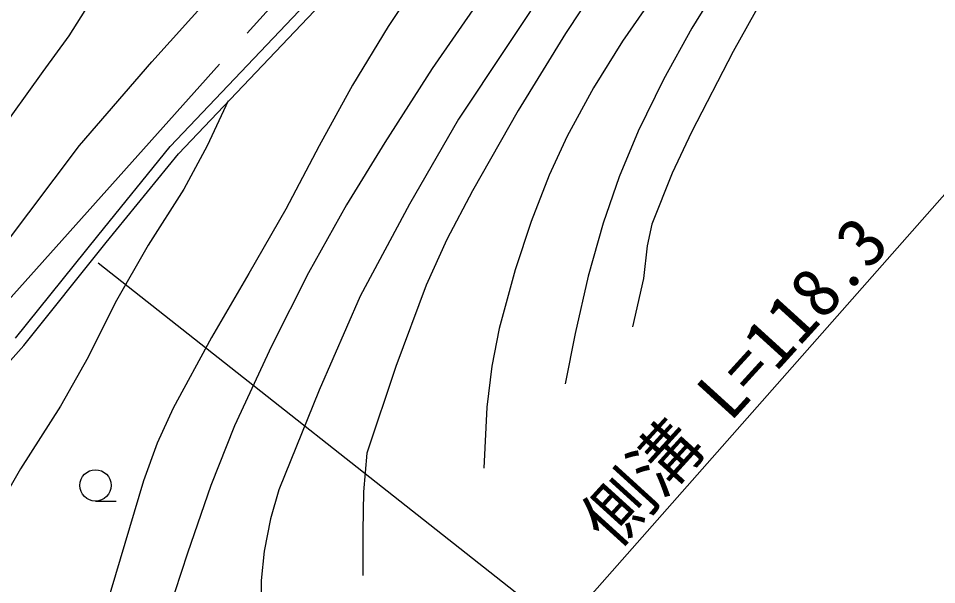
# Model space of a CAD drawing. Units: millimetres, scale not verified. Extents: x 40000 to 680000, y 20000 to 380000.
# Drawn here: x 483978 to 517370, y 284043 to 304643 of the extents above; entities that cross this region are included whole.
import ezdxf
from ezdxf.enums import TextEntityAlignment as Align

# ---------------------------------------------------------------- set-up
doc = ezdxf.new("R2010")
doc.units = ezdxf.units.MM
doc.header["$LTSCALE"] = 1000
doc.linetypes.add('CHAIN', pattern=[18.5, 12, -1.5, 3.5, -1.5])
for name, color, linetype, lineweight in [('M-BGD', 7, 'Continuous', 25), ('M-BMK', 2, 'CHAIN', 13), ('M-STR-HTXT', 7, 'Continuous', 13), ('M-STR-STRC', 7, 'Continuous', 25)]:
    doc.layers.add(name, color=color, linetype=linetype, lineweight=lineweight)
doc.styles.add('ＭＳ ゴシック', font='')
doc.styles.get('ＭＳ ゴシック').set_extended_font_data('MS Gothic')

msp = doc.modelspace()

# ---------------------------------------------------------------- linework, layer by layer
at = {"layer": 'M-BGD'}
for p, q in [((488832, 303067), (492614, 307263)), ((489503, 299976), (495367, 306164)), ((489803, 299712), (495661, 305892)), ((486203, 300023), (488832, 303067)), ((483436, 296347), (486203, 300023)), ((486864, 296736), (489503, 299976)), ((487175, 296484), (489803, 299712)), ((483871, 293006), (486864, 296736)), ((484177, 292748), (487175, 296484)), ((481963, 290257), (484177, 292748)), ((486781, 287083), (487531, 287083))]:
    msp.add_line(p, q, dxfattribs=at)
for points in [[(479699, 293318), (480071, 294668), (480484, 295809), (481084, 297077), (481710, 298162), (483179, 300356), (484885, 302713), (485821, 304010), (486701, 305406), (487623, 307123), (488559, 309096), (489937, 312205), (491179, 315264), (494441, 324435), (495736, 327903), (497168, 331423), (499255, 335574)], [(519815, 330424), (519081, 329228), (518187, 328007), (516727, 326359), (515434, 324739), (510068, 316907), (508964, 315240), (507958, 313525), (506675, 311232), (505212, 308845), (499987, 300981), (498206, 297886), (496404, 294539), (494915, 291122), (493451, 287497), (493143, 286443), (492912, 285263), (492804, 284192), (492796, 282992), (492930, 281436)], [(522516, 328288), (521008, 326153), (519188, 323768), (517089, 321348), (514879, 318636), (513337, 316541), (511770, 314580), (509476, 311874), (507335, 309182), (505632, 306765), (503876, 304090), (502157, 301288), (500490, 298365), (499558, 296594), (498809, 294941), (497704, 291981), (496647, 288820), (496526, 287424), (496509, 285989), (496510, 284380)], [(525342, 326027), (523421, 324271), (521573, 322446), (519297, 319921), (517011, 317554), (515302, 315868), (513622, 314066), (512072, 312232), (510554, 310279), (508192, 307052), (505949, 303811), (504893, 302110), (503933, 300356), (503280, 298937), (502628, 297258), (502044, 295492), (501465, 293363), (501195, 291990), (501016, 290495), (500907, 288275)], [(526159, 325336), (524110, 323270), (522073, 321068), (518984, 317779), (516008, 314453), (513403, 311247), (510771, 307837), (509532, 306018), (508467, 304284), (507437, 302419), (506520, 300537), (505827, 298875), (505239, 297188), (504695, 295263), (504222, 293176), (503859, 291353)], [(513345, 325198), (512488, 323389), (511591, 321757), (506307, 313845), (504839, 311700), (503372, 309364), (502111, 307322), (500720, 305269), (499030, 302823), (497300, 300130), (495906, 297855), (494524, 295387), (493181, 292723), (491835, 289819), (490978, 287650), (490126, 285190), (489664, 283787), (489287, 282235), (488972, 278464)], [(527101, 324519), (524146, 321569), (521353, 318619), (519424, 316320), (517394, 314061), (516341, 312857), (515459, 311683), (514302, 310050), (512982, 308376), (512277, 307434), (511529, 306252), (509970, 303442), (508461, 300506), (507754, 299016), (507014, 297151), (506842, 296370), (506714, 295175), (506309, 293426)], [(505116, 316153), (503780, 313862), (502173, 311329), (499743, 307851), (497420, 304352), (496128, 302217), (494911, 300005), (493705, 297702), (492358, 295356), (490998, 293035), (489612, 290462), (489026, 289190), (488524, 287821), (487343, 283830), (486309, 279954), (486176, 279160), (486155, 278329), (486522, 276582)], [(491610, 301645), (490849, 300012), (489990, 298426), (488704, 296398), (487500, 294292), (486516, 292323), (485506, 290537), (484061, 288262), (482666, 285835), (482253, 284823), (481912, 283667), (481693, 282483), (481600, 281428), (481623, 278718)]]:
    msp.add_lwpolyline(points, dxfattribs=at)
msp.add_circle((486781, 287653), 570, dxfattribs=at)
at = {"layer": 'M-BMK'}
msp.add_line((483290, 294044), (516173, 330759), dxfattribs=at)
at = {"layer": 'M-STR-HTXT'}
msp.add_line((482221, 258064), (535050, 317960), dxfattribs=at)
at = {"layer": 'M-STR-STRC'}
msp.add_line((507859, 279192), (486876, 295741), dxfattribs=at)

# ---------------------------------------------------------------- texts
at = {"layer": 'M-STR-HTXT', "style": 'ＭＳ ゴシック'}
msp.add_text('側溝 L=118.3', height=1833, rotation=47.7, dxfattribs=at).set_placement((506058, 284925), align=Align.BOTTOM_LEFT)

doc.saveas('drawing.dxf')
